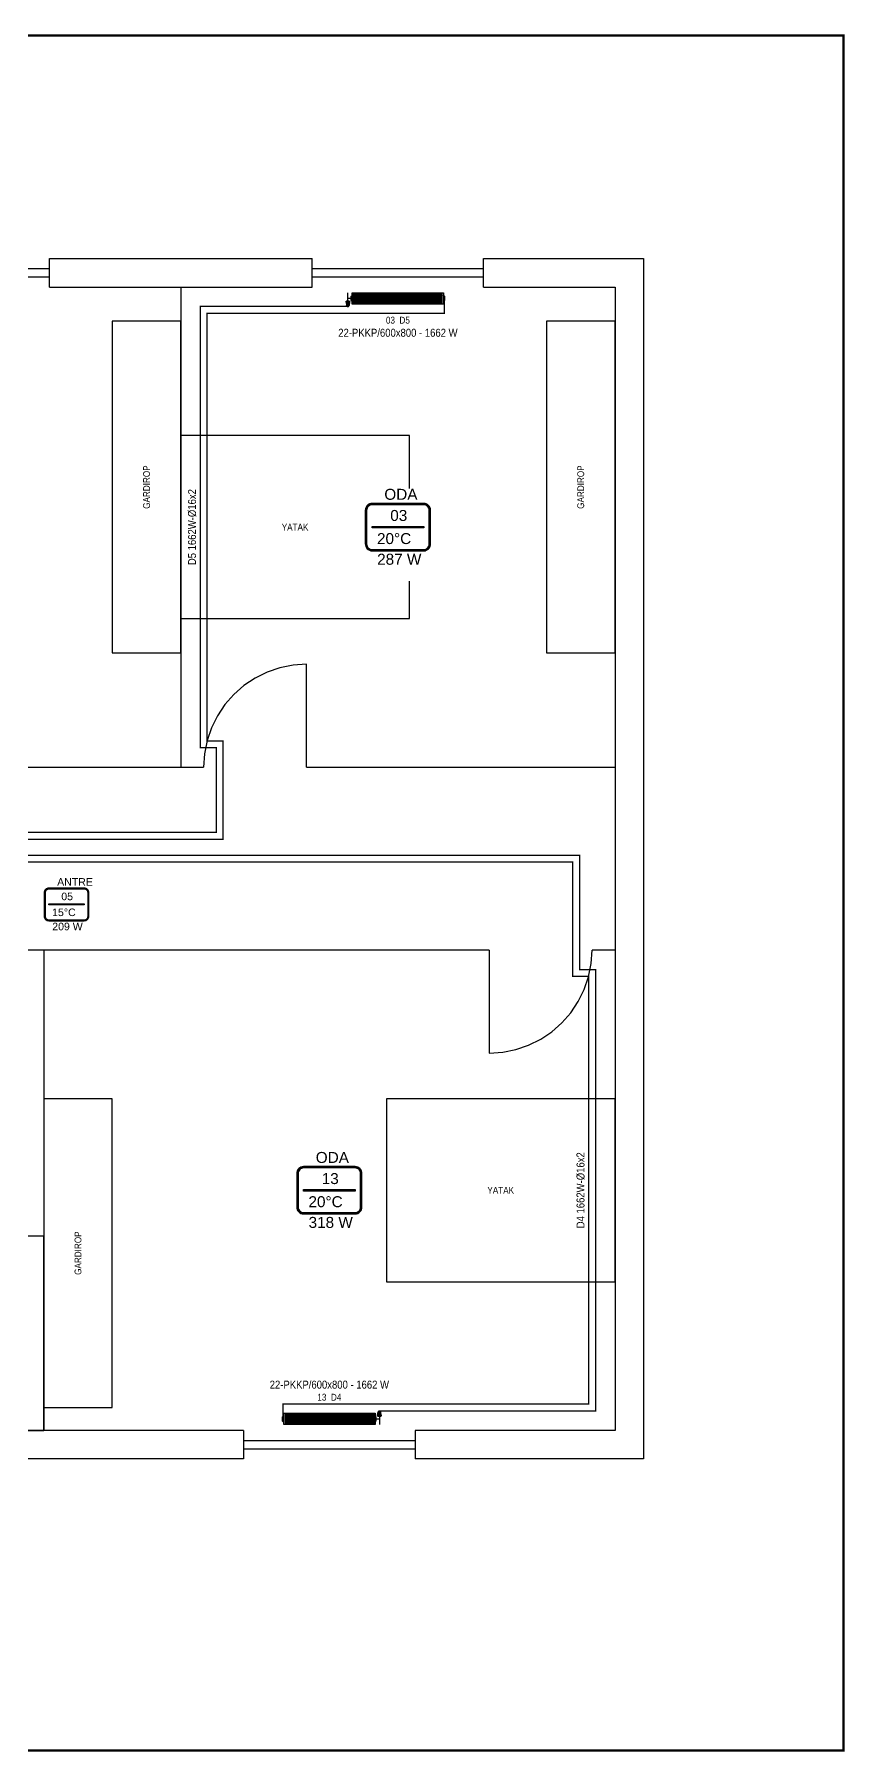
# Model space of a CAD drawing. Header units: centimetres. Extents: x -797 to 10101, y -12981 to 1521.
# Drawn here: x 5992 to 6701, y 19 to 1521 of the extents above; entities that cross this region are included whole.
import ezdxf
from ezdxf.enums import TextEntityAlignment as Align

# ---------------------------------------------------------------- set-up
doc = ezdxf.new("R2010")
doc.units = ezdxf.units.CM
doc.linetypes.add('DASHED', pattern=[1.524, 1.27, -0.254])
for name, color, linetype in [('MTY-ISIKAYBIMAHAL', 2, 'Continuous'), ('MTY-RADYATÖR', 2, 'Continuous'), ('MTY-TEFRIS-CIKTI', 250, 'Continuous'), ('ROTAS-ISITMA-CAP', 41, 'Continuous'), ('ROTAS-ISITMA-DONUS', 30, 'DASHED'), ('ROTAS-ISITMA-GIDIS', 10, 'Continuous'), ('ROTAS-MAHAL', 2, 'Continuous'), ('ROTAS-MASKE', 7, 'Continuous'), ('ROTAS-MIMARI-PENCERE', 4, 'Continuous'), ('ROTAS-MIMARI-TEFRIS', 9, 'Continuous'), ('ROTAS-MIMARI-TEMSILI', 8, 'Continuous'), ('ROTAS-PAFTA', 7, 'Continuous'), ('ROTAS-RADYATOR', 2, 'Continuous')]:
    doc.layers.add(name, color=color, linetype=linetype)
doc.styles.add('MTYCAPLT', font='arial.ttf', dxfattribs={"width": 0.65, "height": 1})
doc.styles.add('ROTAS', font='arial.ttf')

# ---------------------------------------------------------------- blocks, each defined once
blk = doc.blocks.new('MTY-RADYATOR Panel')
at = {"layer": 'MTY-RADYATÖR', "color": 15}
for p, q in [((-1.9, 8.2), (-1.4, 11.2)), ((-1.9, 8.2), (1.9, 8.2)), ((1.9, 8), (-1.9, 8)), ((-1.4, 11.2), (1.4, 11.2)), ((-1.3, 11.2), (-1.3, 8.2)), ((-1.1, 11.7), (1.1, 11.7)), ((-1.1, 7.2), (1.1, 7.2)), ((-0.7, 11.2), (-0.7, 8.2)), ((-0.6, 11.9), (0.6, 11.9)), ((0, 11.2), (0, 8.2)), ((0.6, 11.2), (0.6, 8.2)), ((1.3, 11.2), (1.3, 8.2)), ((1.9, 8.2), (1.4, 11.2)), ((3.4, 6.9), (3.8, 6.9)), ((3.4, 3.1), (3.4, 6.9)), ((3.4, 6.3), (3.8, 6.3)), ((3.4, 3.7), (3.8, 3.7)), ((3.4, 3.1), (3.8, 3.1)), ((3.8, 2.8), (3.8, 7.2)), ((3.8, 7.2), (4, 7.2)), ((3.8, 2.8), (4, 2.8)), ((4, 7.2), (4.4, 7.3)), ((4, 2.8), (4, 7.2)), ((4, 2.8), (4.4, 2.7)), ((105.3, 7.2), (104.9, 7.3)), ((105.3, 2.8), (104.9, 2.7)), ((105.3, 2.8), (105.3, 7.2)), ((105.5, 7.2), (105.3, 7.2)), ((105.5, 2.8), (105.3, 2.8)), ((105.5, 2.8), (105.5, 7.2)), ((105.9, 6.9), (105.5, 6.9)), ((105.9, 6.3), (105.5, 6.3)), ((105.9, 3.7), (105.5, 3.7)), ((105.9, 3.1), (105.5, 3.1)), ((105.9, 3.1), (105.9, 6.9))]:
    blk.add_line(p, q, dxfattribs=at)
at = {"layer": 'MTY-RADYATÖR', "color": 15, "ltscale": 0.3}
for p, q in [((0, 7.2), (0, 0)), ((3.8, 5), (0, 5))]:
    blk.add_line(p, q, dxfattribs=at)
at = {"layer": 'MTY-RADYATÖR'}
for p, q in [((5.7, 9), (5.7, 1)), ((6.7, 1), (6.7, 9)), ((7.2, 9), (7.2, 1)), ((8.2, 1), (8.2, 9)), ((8.7, 9), (8.7, 1)), ((9.7, 1), (9.7, 9)), ((10.2, 9), (10.2, 1)), ((11.2, 1), (11.2, 9)), ((11.7, 9), (11.7, 1)), ((12.7, 1), (12.7, 9)), ((13.2, 9), (13.2, 1)), ((14.2, 1), (14.2, 9)), ((14.7, 9), (14.7, 1)), ((15.7, 1), (15.7, 9)), ((16.2, 9), (16.2, 1)), ((17.2, 1), (17.2, 9)), ((17.7, 9), (17.7, 1)), ((18.7, 1), (18.7, 9)), ((19.2, 9), (19.2, 1)), ((20.2, 1), (20.2, 9)), ((20.7, 9), (20.7, 1)), ((21.7, 1), (21.7, 9)), ((22.2, 9), (22.2, 1)), ((23.2, 1), (23.2, 9)), ((23.7, 9), (23.7, 1)), ((24.7, 1), (24.7, 9)), ((25.2, 9), (25.2, 1)), ((26.2, 1), (26.2, 9)), ((26.7, 9), (26.7, 1)), ((27.7, 1), (27.7, 9)), ((28.2, 9), (28.2, 1)), ((29.2, 1), (29.2, 9)), ((29.7, 9), (29.7, 1)), ((30.7, 1), (30.7, 9)), ((31.2, 9), (31.2, 1)), ((32.2, 1), (32.2, 9)), ((32.7, 9), (32.7, 1)), ((33.7, 1), (33.7, 9)), ((34.2, 9), (34.2, 1)), ((35.2, 1), (35.2, 9)), ((35.7, 9), (35.7, 1)), ((36.7, 1), (36.7, 9)), ((37.2, 9), (37.2, 1)), ((38.2, 1), (38.2, 9)), ((38.7, 9), (38.7, 1)), ((39.7, 1), (39.7, 9)), ((40.2, 9), (40.2, 1)), ((41.2, 1), (41.2, 9)), ((41.7, 9), (41.7, 1)), ((42.7, 1), (42.7, 9)), ((43.2, 9), (43.2, 1)), ((44.2, 1), (44.2, 9)), ((44.7, 9), (44.7, 1)), ((45.7, 1), (45.7, 9)), ((46.2, 9), (46.2, 1)), ((47.2, 1), (47.2, 9)), ((47.7, 9), (47.7, 1)), ((48.7, 1), (48.7, 9)), ((49.2, 9), (49.2, 1)), ((50.2, 1), (50.2, 9)), ((50.7, 9), (50.7, 1)), ((51.7, 1), (51.7, 9)), ((52.2, 9), (52.2, 1)), ((53.2, 1), (53.2, 9)), ((53.7, 9), (53.7, 1)), ((54.7, 1), (54.7, 9)), ((55.2, 9), (55.2, 1)), ((56.2, 1), (56.2, 9)), ((56.7, 9), (56.7, 1)), ((57.7, 1), (57.7, 9)), ((58.2, 9), (58.2, 1)), ((59.2, 1), (59.2, 9)), ((59.7, 9), (59.7, 1)), ((60.7, 1), (60.7, 9)), ((61.2, 9), (61.2, 1)), ((62.2, 1), (62.2, 9)), ((62.7, 9), (62.7, 1)), ((63.7, 1), (63.7, 9)), ((64.2, 9), (64.2, 1)), ((65.2, 1), (65.2, 9)), ((65.7, 9), (65.7, 1)), ((66.7, 1), (66.7, 9)), ((67.2, 9), (67.2, 1)), ((68.2, 1), (68.2, 9)), ((68.7, 9), (68.7, 1)), ((69.7, 1), (69.7, 9)), ((70.2, 9), (70.2, 1)), ((71.2, 1), (71.2, 9)), ((71.7, 9), (71.7, 1)), ((72.7, 1), (72.7, 9)), ((73.2, 9), (73.2, 1)), ((74.2, 1), (74.2, 9)), ((74.7, 9), (74.7, 1)), ((75.7, 1), (75.7, 9)), ((76.2, 9), (76.2, 1)), ((77.2, 1), (77.2, 9)), ((77.7, 9), (77.7, 1)), ((78.7, 1), (78.7, 9)), ((79.2, 9), (79.2, 1)), ((80.2, 1), (80.2, 9)), ((80.7, 9), (80.7, 1)), ((81.7, 1), (81.7, 9)), ((82.2, 9), (82.2, 1)), ((83.2, 1), (83.2, 9)), ((83.7, 9), (83.7, 1)), ((84.7, 1), (84.7, 9)), ((85.2, 9), (85.2, 1)), ((86.2, 1), (86.2, 9)), ((86.7, 9), (86.7, 1)), ((87.7, 1), (87.7, 9)), ((88.2, 9), (88.2, 1)), ((89.2, 1), (89.2, 9)), ((89.7, 9), (89.7, 1)), ((90.7, 1), (90.7, 9)), ((91.2, 9), (91.2, 1)), ((92.2, 1), (92.2, 9)), ((92.7, 9), (92.7, 1)), ((93.7, 1), (93.7, 9)), ((94.2, 9), (94.2, 1)), ((95.2, 1), (95.2, 9)), ((95.7, 9), (95.7, 1)), ((96.7, 1), (96.7, 9)), ((97.2, 9), (97.2, 1)), ((98.2, 1), (98.2, 9)), ((98.7, 9), (98.7, 1)), ((99.7, 1), (99.7, 9)), ((100.2, 9), (100.2, 1)), ((101.2, 1), (101.2, 9)), ((101.7, 9), (101.7, 1)), ((102.7, 1), (102.7, 9))]:
    blk.add_line(p, q, dxfattribs=at)
at = {"layer": 'MTY-RADYATÖR', "color": 15}
blk.add_lwpolyline([(4.7, 0), (104.7, 0), (104.7, 10), (4.7, 10)], close=True, dxfattribs=at)
for centre, start, end in [((4.4, 7.5), 274, 350), ((4.4, 2.5), 10, 86), ((104.9, 7.5), 190, 266), ((104.9, 2.5), 94, 170)]:
    blk.add_arc(centre, 0.245, start, end, dxfattribs=at)
at = {"layer": 'MTY-RADYATÖR'}
for centre, start, end in [((6.2, 9), 0, 180), ((6.2, 1), 180, 0), ((7.7, 9), 0, 180), ((7.7, 1), 180, 0), ((9.2, 9), 0, 180), ((9.2, 1), 180, 0), ((10.7, 9), 0, 180), ((10.7, 1), 180, 0), ((12.2, 9), 0, 180), ((12.2, 1), 180, 0), ((13.7, 9), 0, 180), ((13.7, 1), 180, 0), ((15.2, 9), 0, 180), ((15.2, 1), 180, 0), ((16.7, 9), 0, 180), ((16.7, 1), 180, 0), ((18.2, 9), 0, 180), ((18.2, 1), 180, 0), ((19.7, 9), 0, 180), ((19.7, 1), 180, 0), ((21.2, 9), 0, 180), ((21.2, 1), 180, 0), ((22.7, 9), 0, 180), ((22.7, 1), 180, 0), ((24.2, 9), 0, 180), ((24.2, 1), 180, 0), ((25.7, 9), 0, 180), ((25.7, 1), 180, 0), ((27.2, 9), 0, 180), ((27.2, 1), 180, 0), ((28.7, 9), 0, 180), ((28.7, 1), 180, 0), ((30.2, 9), 0, 180), ((30.2, 1), 180, 0), ((31.7, 9), 0, 180), ((31.7, 1), 180, 0), ((33.2, 9), 0, 180), ((33.2, 1), 180, 0), ((34.7, 9), 0, 180), ((34.7, 1), 180, 0), ((36.2, 9), 0, 180), ((36.2, 1), 180, 0), ((37.7, 9), 0, 180), ((37.7, 1), 180, 0), ((39.2, 9), 0, 180), ((39.2, 1), 180, 0), ((40.7, 9), 0, 180), ((40.7, 1), 180, 0), ((42.2, 9), 0, 180), ((42.2, 1), 180, 0), ((43.7, 9), 0, 180), ((43.7, 1), 180, 0), ((45.2, 9), 0, 180), ((45.2, 1), 180, 0), ((46.7, 9), 0, 180), ((46.7, 1), 180, 0), ((48.2, 9), 0, 180), ((48.2, 1), 180, 0), ((49.7, 9), 0, 180), ((49.7, 1), 180, 0), ((51.2, 9), 0, 180), ((51.2, 1), 180, 0), ((52.7, 9), 0, 180), ((52.7, 1), 180, 0), ((54.2, 9), 0, 180), ((54.2, 1), 180, 0), ((55.7, 9), 0, 180), ((55.7, 1), 180, 0), ((57.2, 9), 0, 180), ((57.2, 1), 180, 0), ((58.7, 9), 0, 180), ((58.7, 1), 180, 0), ((60.2, 9), 0, 180), ((60.2, 1), 180, 0), ((61.7, 9), 0, 180), ((61.7, 1), 180, 0), ((63.2, 9), 0, 180), ((63.2, 1), 180, 0), ((64.7, 9), 0, 180), ((64.7, 1), 180, 0), ((66.2, 9), 0, 180), ((66.2, 1), 180, 0), ((67.7, 9), 0, 180), ((67.7, 1), 180, 0), ((69.2, 9), 0, 180), ((69.2, 1), 180, 0), ((70.7, 9), 0, 180), ((70.7, 1), 180, 0), ((72.2, 9), 0, 180), ((72.2, 1), 180, 0), ((73.7, 9), 0, 180), ((73.7, 1), 180, 0), ((75.2, 9), 0, 180), ((75.2, 1), 180, 0), ((76.7, 9), 0, 180), ((76.7, 1), 180, 0), ((78.2, 9), 0, 180), ((78.2, 1), 180, 0), ((79.7, 9), 0, 180), ((79.7, 1), 180, 0), ((81.2, 9), 0, 180), ((81.2, 1), 180, 0), ((82.7, 9), 0, 180), ((82.7, 1), 180, 0), ((84.2, 9), 0, 180), ((84.2, 1), 180, 0), ((85.7, 9), 0, 180), ((85.7, 1), 180, 0), ((87.2, 9), 0, 180), ((87.2, 1), 180, 0), ((88.7, 9), 0, 180), ((88.7, 1), 180, 0), ((90.2, 9), 0, 180), ((90.2, 1), 180, 0), ((91.7, 9), 0, 180), ((91.7, 1), 180, 0), ((93.2, 9), 0, 180), ((93.2, 1), 180, 0), ((94.7, 9), 0, 180), ((94.7, 1), 180, 0), ((96.2, 9), 0, 180), ((96.2, 1), 180, 0), ((97.7, 9), 0, 180), ((97.7, 1), 180, 0), ((99.2, 9), 0, 180), ((99.2, 1), 180, 0), ((100.7, 9), 0, 180), ((100.7, 1), 180, 0), ((102.2, 9), 0, 180), ((102.2, 1), 180, 0)]:
    blk.add_arc(centre, 0.5, start, end, dxfattribs=at)
at = {"layer": 'MTY-RADYATÖR', "color": 15}
for centre, major_axis, start_param, end_param in [((-1.1, 8), (0.584, 0.584), 2.161559, 3.926991), ((-0.6, 11), (0.584, 0.584), 0.785398, 2.161559), ((0.6, 11), (-0.584, 0.584), 4.121626, 5.497787), ((1.1, 8), (0.584, 0.584), 3.926991, 5.692422)]:
    blk.add_ellipse(centre, major_axis=major_axis, ratio=1, start_param=start_param, end_param=end_param, dxfattribs=at)
at = {"layer": 'MTY-RADYATÖR', "style": 'MTYCAPLT', "width": 0.65}
blk.add_attdef('RAD', text='', height=10, dxfattribs=at).set_placement((54.7, 22.5), align=Align.MIDDLE_CENTER)
at = {"layer": 'MTY-TEFRIS-CIKTI', "style": 'MTYCAPLT', "width": 0.65}
blk.add_attdef('NO', text='', height=6, dxfattribs=at).set_placement((54.7, 35), align=Align.MIDDLE_CENTER)
blk = doc.blocks.new('MTY-RADYATOR MAHAL')
at = {"layer": 'MTY-ISIKAYBIMAHAL', "color": 2}
for points in [[(-35.7, 18.4), (-35.7, -18.4, 0.414214), (-28.2, -25.9), (28.2, -25.9, 0.414214), (35.7, -18.4), (35.7, 18.4, 0.414214), (28.2, 25.9), (-28.2, 25.9, 0.414214)], [(-34.2, 18.4), (-34.2, -18.4, 0.414214), (-28.2, -24.4), (28.2, -24.4, 0.414214), (34.2, -18.4), (34.2, 18.4, 0.414214), (28.2, 24.4), (-28.2, 24.4, 0.414214)]]:
    blk.add_lwpolyline(points, format="xyb", close=True, dxfattribs=at)
at = {"layer": 'MTY-ISIKAYBIMAHAL', "color": 4}
for points in [[(-35.2, 18.4), (-35.2, -18.4, 0.414214), (-28.2, -25.4), (28.2, -25.4, 0.414214), (35.2, -18.4), (35.2, 18.4, 0.414214), (28.2, 25.4), (-28.2, 25.4, 0.414214)], [(-34.7, 18.4), (-34.7, -18.4, 0.414214), (-28.2, -24.9), (28.2, -24.9, 0.414214), (34.7, -18.4), (34.7, 18.4, 0.414214), (28.2, 24.9), (-28.2, 24.9, 0.414214)]]:
    blk.add_lwpolyline(points, format="xyb", close=True, dxfattribs=at)
at = {"layer": 'MTY-ISIKAYBIMAHAL', "color": 2}
blk.add_lwpolyline([(-28.2, 0.8), (28.2, 0.8), (28.2, -0.8), (-28.2, -0.8)], close=True, dxfattribs=at)
at = {"layer": 'MTY-ISIKAYBIMAHAL', "color": 1, "style": 'MTYCAPLT', "width": 0.65}
for tag, p in [('MAHAL_001', (-14.9, 29.8)), ('NO_001', (-8.3, 6.7))]:
    blk.add_attdef(tag, p, '', height=12, rotation=360, dxfattribs=at)
at = {"layer": 'MTY-ISIKAYBIMAHAL', "color": 4, "style": 'MTYCAPLT', "width": 0.65}
for tag, p in [('DERECE_001', (-22.8, -18.5)), ('ISIKAYBI_001', (-22.7, -41.1))]:
    blk.add_attdef(tag, p, '', height=12, rotation=360, dxfattribs=at)
blk.add_attdef('ALAN', text='', height=12, rotation=360, dxfattribs=at).set_placement((0, -50), align=Align.MIDDLE_CENTER)

msp = doc.modelspace()

# ---------------------------------------------------------------- linework, layer by layer
at = {"layer": 'ROTAS-ISITMA-DONUS', "ltscale": 0.4, "const_width": 1.2}
for points in [[(5380, 736), (5380, 817), (6157, 817), (6157, 903), (6143, 903), (6143, 1277), (6350.6, 1277), (6350.6, 1287.7)], [(5394, 736), (5394, 797), (6463, 797), (6463, 697), (6477, 697), (6477, 323), (6209.4, 323), (6209.4, 312.3)]]:
    msp.add_lwpolyline(points, dxfattribs=at)
at = {"layer": 'ROTAS-ISITMA-GIDIS', "const_width": 1.2}
for points in [[(5374, 736), (5374, 823), (6151, 823), (6151, 897), (6137, 897), (6137, 1283), (6266.2, 1283), (6266.2, 1283)], [(5388, 736), (5388, 803), (6469, 803), (6469, 703), (6483, 703), (6483, 317), (6293.8, 317), (6293.8, 317)]]:
    msp.add_lwpolyline(points, dxfattribs=at)
at = {"layer": 'ROTAS-MIMARI-PENCERE'}
for points in [[(6005, 1300), (6005, 1325)], [(6235, 1300), (6235, 1325)], [(6385, 1300), (6385, 1325)], [(5855, 1316.2), (6005, 1316.2)], [(5855, 1308.8), (6005, 1308.8)], [(6235, 1316.2), (6385, 1316.2)], [(6235, 1308.8), (6385, 1308.8)], [(6175, 300), (6175, 275)], [(6175, 291.2), (6325, 291.2)], [(6325, 300), (6325, 275)], [(6175, 283.8), (6325, 283.8)]]:
    msp.add_lwpolyline(points, dxfattribs=at)
at = {"layer": 'ROTAS-MIMARI-TEFRIS'}
for points in [[(6060, 980), (6120, 980), (6120, 1270), (6060, 1270)], [(6440, 980), (6500, 980), (6500, 1270), (6440, 1270)], [(6120, 1010), (6320, 1010), (6320, 1170), (6120, 1170)], [(6000, 320), (6060, 320), (6060, 590), (6000, 590)], [(6300, 430), (6500, 430), (6500, 590), (6300, 590)], [(5930, 300), (6000, 300), (6000, 470), (5930, 470)]]:
    msp.add_lwpolyline(points, close=True, dxfattribs=at)
at = {"layer": 'ROTAS-MIMARI-TEMSILI'}
for points in [[(6005, 1325), (6235, 1325)], [(6385, 1325), (6525, 1325), (6525, 275), (6325, 275)], [(6005, 1300), (6120, 1300)], [(6120, 1300), (6235, 1300)], [(6120, 1300), (6120, 880)], [(6385, 1300), (6500, 1300)], [(6500, 1300), (6500, 880)], [(6230, 970), (6218.3, 969.2), (6206.7, 966.9), (6195.6, 963.1), (6185, 957.9), (6175.2, 951.4), (6166.4, 943.6), (6158.6, 934.8), (6152.1, 925), (6146.9, 914.4), (6143.1, 903.3), (6140.8, 891.7), (6140, 880)], [(6230, 880), (6230, 970)], [(5850, 880), (6120, 880)], [(6120, 880), (6140, 880)], [(6230, 880), (6500, 880)], [(6500, 880), (6500, 720)], [(6000, 720), (5980, 720)], [(6390, 720), (6000, 720)], [(6000, 720), (6000, 300)], [(6390, 720), (6390, 630)], [(6390, 630), (6401.7, 630.8), (6413.3, 633.1), (6424.4, 636.9), (6435, 642.1), (6444.8, 648.6), (6453.6, 656.4), (6461.4, 665.2), (6467.9, 675), (6473.1, 685.6), (6476.9, 696.7), (6479.2, 708.3), (6480, 720)], [(6500, 720), (6480, 720)], [(6500, 720), (6500, 300)], [(6000, 300), (5900, 300)], [(6175, 300), (6000, 300)], [(6500, 300), (6325, 300)], [(6175, 275), (5900, 275)]]:
    msp.add_lwpolyline(points, dxfattribs=at)

# ---------------------------------------------------------------- block references
at = {"layer": 'ROTAS-RADYATOR', "xscale": -0.8, "rotation": -180}
msp.add_blockref('MTY-RADYATOR Panel', (6266.2, 1295), dxfattribs=at)
at = {"layer": 'ROTAS-RADYATOR', "xscale": -0.8}
msp.add_blockref('MTY-RADYATOR Panel', (6293.8, 305), dxfattribs=at)

# ---------------------------------------------------------------- texts
at = {"layer": 'ROTAS-MIMARI-TEFRIS', "color": 8, "style": 'ROTAS', "width": 0.85}
for p in [(6090, 1125), (6470, 1125), (6030, 455)]:
    msp.add_text('GARDIROP', height=6, rotation=90, dxfattribs=at).set_placement(p, align=Align.MIDDLE_CENTER)
for p in [(6220, 1090), (6400, 510)]:
    msp.add_text('YATAK', height=6, dxfattribs=at).set_placement(p, align=Align.MIDDLE_CENTER)

# ---------------------------------------------------------------- next in the draw order: wipeouts: each hides what was drawn before it
for points in [[(6263.7, 1254.8), (6352.8, 1254.8), (6352.8, 1265.2), (6263.7, 1265.2)], [(6135, 1061.5), (6135, 1115), (6124.5, 1115), (6124.5, 1061.5)], [(6338.8, 1042.8), (6338.8, 1123.6), (6281.2, 1123.6), (6281.2, 1042.8)], [(6039.8, 727.5), (6039.8, 783.1), (6000.2, 783.1), (6000.2, 727.5)], [(6278.8, 462.8), (6278.8, 543.6), (6221.2, 543.6), (6221.2, 462.8)], [(6475, 481.5), (6475, 535), (6464.5, 535), (6464.5, 481.5)], [(6203.7, 334.8), (6292.8, 334.8), (6292.8, 345.2), (6203.7, 345.2)]]:
    msp.add_wipeout(points).dxf.layer = 'ROTAS-MASKE'

# ---------------------------------------------------------------- next in the draw order: block references
at = {"layer": 'ROTAS-MAHAL'}
ref = msp.add_blockref('MTY-RADYATOR MAHAL', (6310, 1090), dxfattribs=dict(at, xscale=0.8, yscale=0.8))
ref.add_attrib('DERECE_001', '20°C', (6291.7, 1075.2), dxfattribs={"layer": 'MTY-ISIKAYBIMAHAL', "color": 4, "height": 9.6, "rotation": 360, "style": 'MTYCAPLT'})
ref.add_attrib('MAHAL_001', 'ODA', (6298.1, 1113.9), dxfattribs={"layer": 'MTY-ISIKAYBIMAHAL', "color": 1, "height": 9.6, "rotation": 360, "style": 'MTYCAPLT'})
ref.add_attrib('ISIKAYBI_001', '287 W', (6291.8, 1057.1), dxfattribs={"layer": 'MTY-ISIKAYBIMAHAL', "color": 4, "height": 9.6, "rotation": 360, "style": 'MTYCAPLT'})
ref.add_attrib('NO_001', '03', (6303.3, 1095.4), dxfattribs={"layer": 'MTY-ISIKAYBIMAHAL', "color": 1, "height": 9.6, "rotation": 360, "style": 'MTYCAPLT'})
ref = msp.add_blockref('MTY-RADYATOR MAHAL', (6020, 760), dxfattribs=dict(at, xscale=0.55, yscale=0.55))
ref.add_attrib('DERECE_001', '15°C', (6007.4, 749.8), dxfattribs={"layer": 'MTY-ISIKAYBIMAHAL', "color": 4, "height": 6.6, "rotation": 360, "style": 'MTYCAPLT'})
ref.add_attrib('MAHAL_001', 'ANTRE', (6011.8, 776.4), dxfattribs={"layer": 'MTY-ISIKAYBIMAHAL', "color": 1, "height": 6.6, "rotation": 360, "style": 'MTYCAPLT'})
ref.add_attrib('ISIKAYBI_001', '209 W', (6007.5, 737.4), dxfattribs={"layer": 'MTY-ISIKAYBIMAHAL', "color": 4, "height": 6.6, "rotation": 360, "style": 'MTYCAPLT'})
ref.add_attrib('NO_001', '05', (6015.4, 763.7), dxfattribs={"layer": 'MTY-ISIKAYBIMAHAL', "color": 1, "height": 6.6, "rotation": 360, "style": 'MTYCAPLT'})
ref = msp.add_blockref('MTY-RADYATOR MAHAL', (6250, 510), dxfattribs=dict(at, xscale=0.8, yscale=0.8))
ref.add_attrib('DERECE_001', '20°C', (6231.7, 495.2), dxfattribs={"layer": 'MTY-ISIKAYBIMAHAL', "color": 4, "height": 9.6, "rotation": 360, "style": 'MTYCAPLT'})
ref.add_attrib('MAHAL_001', 'ODA', (6238.1, 533.9), dxfattribs={"layer": 'MTY-ISIKAYBIMAHAL', "color": 1, "height": 9.6, "rotation": 360, "style": 'MTYCAPLT'})
ref.add_attrib('ISIKAYBI_001', '318 W', (6231.8, 477.1), dxfattribs={"layer": 'MTY-ISIKAYBIMAHAL', "color": 4, "height": 9.6, "rotation": 360, "style": 'MTYCAPLT'})
ref.add_attrib('NO_001', '13', (6243.3, 515.4), dxfattribs={"layer": 'MTY-ISIKAYBIMAHAL', "color": 1, "height": 9.6, "rotation": 360, "style": 'MTYCAPLT'})

# ---------------------------------------------------------------- next in the draw order: texts
at = {"layer": 'ROTAS-ISITMA-CAP', "style": 'ROTAS', "width": 0.85}
for s, p in [('D5 1662W-Ø16x2', (6129.8, 1090)), ('D4 1662W-Ø16x2', (6469.8, 510))]:
    msp.add_text(s, height=7, rotation=90, dxfattribs=at).set_placement(p, align=Align.MIDDLE_CENTER)
at = {"layer": 'ROTAS-RADYATOR', "style": 'ROTAS', "width": 0.85}
for p in [(6310, 1260), (6250, 340)]:
    msp.add_text('22-PKKP/600x800 - 1662 W', height=7, dxfattribs=at).set_placement(p, align=Align.MIDDLE_CENTER)

# ---------------------------------------------------------------- next in the draw order: wipeouts: each hides what was drawn before it
for points in [[(6297.8, 1266.5), (6319.2, 1266.5), (6319.2, 1275.5), (6297.8, 1275.5)], [(6237.8, 324.5), (6259.2, 324.5), (6259.2, 333.5), (6237.8, 333.5)]]:
    msp.add_wipeout(points).dxf.layer = 'ROTAS-MASKE'

# ---------------------------------------------------------------- next in the draw order: linework, layer by layer
at = {"layer": 'ROTAS-PAFTA', "const_width": 2}
msp.add_lwpolyline([(3500, 20), (6700, 20), (6700, 1520), (3500, 1520)], close=True, dxfattribs=at)

# ---------------------------------------------------------------- next in the draw order: texts
at = {"layer": 'ROTAS-RADYATOR', "style": 'ROTAS', "width": 0.85}
for s, p in [('03  D5', (6310, 1271)), ('13  D4', (6250, 329))]:
    msp.add_text(s, height=6, dxfattribs=at).set_placement(p, align=Align.MIDDLE_CENTER)

doc.saveas('drawing.dxf')
